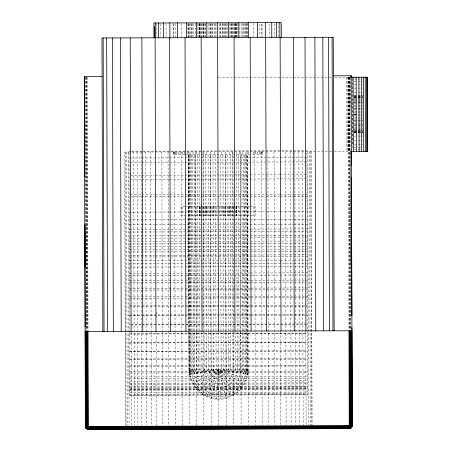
<?xml version="1.0" encoding="UTF-8"?>
<svg xmlns="http://www.w3.org/2000/svg" width="452" height="452" viewBox="0 0 452 452"><rect width="100%" height="100%" fill="white"/><g stroke="black" fill="none" stroke-linecap="round" stroke-linejoin="round"><path stroke-width="0.34" stroke-dasharray="2.26 1.69" d="M188.879 332.44L188.992 369.792L248.238 369.617C248.487 386.302 232.927 400.856 216.265 399.161C201.711 398.184 188.213 384.737 189.631 369.792L189.518 332.44M188.992 369.792L189.484 374.657L218.615 369.708L247.775 374.482L247.38 154.652M245.481 154.657L246.125 369.623C245.73 384.889 231.949 398.353 216.451 396.771C203.168 395.879 190.484 383.505 192.14 369.787L192.027 332.429M216.265 399.161L218.615 369.708L246.594 379.217M189.094 332.44L189.202 369.792C190.326 385.844 204.49 400.15 221.073 398.342C235.695 397.331 247.34 384.076 247.6 369.617L246.956 154.652M243.216 154.663L243.865 369.629C243.295 383.556 230.87 395.907 216.638 394.449C204.688 393.658 192.439 382.245 194.772 369.776L194.665 332.423M189.631 369.792L190.275 374.522L191.1 369.787L190.987 332.435M196.241 332.418L196.354 369.776C198.021 398.348 239.379 398.223 240.871 369.64L240.227 154.669M199.874 332.406L199.987 369.764C201.524 393.619 235.848 393.517 237.243 369.651L237.13 332.293M246.125 369.623L246.978 374.352L248.024 369.617M204.044 332.395L204.151 369.747C204.959 388.11 232.379 388.031 233.074 369.663L232.961 332.31M208.626 332.378L208.739 369.736C209.327 382.262 227.977 382.206 228.492 369.674L228.379 332.322M223.514 332.339L223.627 369.691C223.565 375.968 213.706 375.996 213.604 369.719L213.491 332.367M211.446 398.376L218.615 369.708L244.645 383.691M194.772 369.776L197.106 373.363L198.1 369.77L197.987 332.412M190.264 369.792L191.846 374.256L193.366 369.781L193.253 332.429M243.865 369.629L245.413 374.098L246.967 369.623M206.824 396.805L218.615 369.708L241.989 387.788M240.871 369.64L243.108 373.719L245.091 369.629L244.447 154.657M192.14 369.787L194.145 373.866L196.354 369.776M237.243 369.651L240.142 373.233L242.453 369.634L242.34 332.282M202.524 394.494L218.615 369.708L238.696 391.387M197.106 373.363L199.987 369.764M233.074 369.663L236.588 372.651L239.131 369.646L239.018 332.288M198.665 391.505L218.615 369.708L234.854 394.398M228.492 369.674L232.543 371.985L235.221 369.657L235.108 332.299M204.151 369.747L200.66 372.759L198.1 369.77M195.349 387.923L218.615 369.708L230.565 396.732M223.627 369.691L228.113 371.261L230.825 369.668L230.718 332.316M208.739 369.736L204.7 372.069L204.553 369.747L200.66 372.759L202.01 369.759L201.897 332.401M192.671 383.85L218.615 369.708L225.955 398.331M213.604 369.719L209.123 371.318L209.022 369.736L204.7 372.069L206.4 369.742L206.287 332.389M190.693 379.386L218.615 369.708L221.141 399.15M228.113 371.261L226.085 369.685L223.429 370.493L221.13 369.696L221.017 332.344M354.108 114.158L358.148 113.718M218.44 77.642L331.214 77.303M334.734 77.292L350.204 77.247L350.3 109.017M354.063 79.049L362.538 79.027M354.074 81.275L362.544 81.253M354.08 84.315L362.555 84.287M354.091 88.089L362.566 88.067M354.108 92.513L362.577 92.49M354.114 95.784L362.589 95.756M354.114 95.92L362.589 95.892M354.119 96.186L362.589 96.157M354.119 96.581L362.589 96.553M354.119 97.107L362.594 97.078M354.119 97.474L362.594 97.446M354.119 97.751L362.594 97.728M354.125 98.519L362.594 98.491M354.125 99.4L362.6 99.372M354.131 100.389L362.6 100.361M354.131 101.474L362.606 101.451M354.136 102.655L362.606 102.632M354.136 102.847L362.611 102.819M354.142 103.92L362.611 103.898M354.142 105.26L362.617 105.237M354.148 106.666L362.623 106.638M354.153 108.124L362.623 108.101M354.153 108.503L362.628 108.474M354.159 109.633L362.628 109.604M354.165 111.169L362.634 111.141M354.165 112.729L362.64 112.701M354.17 114.299L362.645 114.271M354.176 115.87L362.645 115.848M354.182 117.43L362.651 117.407M354.187 118.966L362.657 118.944M354.187 120.096L362.662 120.074M354.193 120.475L362.662 120.447M354.193 121.933L362.668 121.904M354.198 123.34L362.668 123.311M354.204 124.679L362.673 124.65M354.204 125.752L362.679 125.729M354.204 125.944L362.679 125.916M354.21 127.125L362.679 127.097M354.215 128.21L362.685 128.187M354.215 129.199L362.69 129.176M354.221 130.08L362.69 130.052M354.221 130.848L362.69 130.82M354.221 131.125L362.696 131.103M354.221 131.492L362.696 131.47M354.227 132.018L362.696 131.995M354.227 132.413L362.696 132.391M354.227 132.679L362.696 132.656M354.227 132.815L362.696 132.786M354.238 136.086L362.707 136.058M354.249 140.51L362.724 140.482M354.261 144.284L362.736 144.261M354.272 147.324L361.329 147.301M354.278 149.55L361.334 149.527M131.125 151.194L129.006 151.2L129.735 395.263L307.642 394.732L306.908 150.669L281.494 150.742M131.826 151.194L142.42 151.16M143.126 151.16L201.722 150.985M202.428 150.979L280.788 150.748M331.508 151.431L124.633 152.053L125.458 425.761M334.31 151.426L350.424 151.375M184.704 154.838L173.534 154.872L173.523 151.906M185.326 154.838L262.403 154.607L262.397 151.64M130.436 158.03L141.024 157.997M141.73 157.997L200.326 157.821M201.033 157.821L279.398 157.584M280.104 157.578L306.931 157.499M130.453 162.449L141.041 162.421M141.747 162.415L200.343 162.24M201.05 162.24L279.409 162.002M280.116 162.002L306.942 161.923M130.487 175.257L141.08 175.223M141.787 175.223L154.494 175.184M155.2 175.178L168.613 175.139M169.319 175.139L200.377 175.043M201.083 175.043L216.615 174.997M217.322 174.992L233.56 174.947M234.266 174.941L279.449 174.805M280.155 174.805L306.981 174.726M130.504 179.365L141.092 179.331M141.798 179.331L154.505 179.291M155.211 179.291L168.624 179.252M169.33 179.246L200.394 179.156M201.1 179.15L216.632 179.105M217.333 179.105L233.571 179.054M234.277 179.054L264.635 178.964M265.341 178.958L279.46 178.919M280.167 178.913L306.993 178.834M130.549 194.716L141.137 194.688M141.843 194.682L154.55 194.648M155.256 194.642L168.669 194.603M169.376 194.603L200.439 194.507M201.146 194.507L216.677 194.456M219.502 194.45L233.622 194.405M234.322 194.405L265.386 194.315M266.092 194.309L279.505 194.27M280.212 194.27L292.919 194.23M293.625 194.23L304.219 194.196M304.925 194.196L307.038 194.185M130.555 196.846L141.143 196.812M141.849 196.812L154.556 196.773M155.262 196.773L168.675 196.727M169.381 196.727L200.445 196.637M201.151 196.631L217.389 196.586M218.096 196.58L233.627 196.535M234.334 196.535L265.392 196.439M266.098 196.439L279.511 196.394M280.217 196.394L292.93 196.354M293.63 196.354L304.224 196.321M304.93 196.321L307.049 196.315M185.1 206.728L181.06 206.739L181.088 215.632L186.032 215.621M185.297 206.728L249.933 206.53M250.244 206.53L255.188 206.513L255.216 215.412L186.343 215.615M129.187 212.157L154.601 212.084M155.307 212.078L169.427 212.039M170.133 212.033L200.49 211.943M201.196 211.943L217.435 211.892M218.141 211.892L233.673 211.847M234.379 211.841L265.443 211.751M266.149 211.745L279.562 211.705M280.268 211.705L292.975 211.666M293.681 211.666L304.269 211.632M304.976 211.632L307.094 211.621M129.21 219.728L154.624 219.649M155.33 219.649L200.513 219.514M201.219 219.508L233.695 219.412M234.402 219.412L265.465 219.316M266.171 219.316L279.585 219.276M280.291 219.271L292.998 219.237M293.704 219.231L304.292 219.203M304.998 219.197L307.117 219.192M129.227 224.797L154.64 224.723M155.347 224.723L233.712 224.486M234.413 224.48L265.477 224.39M266.183 224.39L279.596 224.345M280.302 224.345L293.009 224.305M293.715 224.305L304.309 224.271M305.015 224.271L307.128 224.265M129.238 229.497L154.657 229.424M155.358 229.418L233.724 229.181M234.43 229.181L293.026 229.006M293.732 229.006L304.32 228.972M305.027 228.972L307.145 228.961M129.249 232.04L154.663 231.966M155.369 231.961L233.729 231.729M234.435 231.723L293.032 231.548M293.738 231.548L304.326 231.514M305.032 231.514L307.151 231.509M129.261 235.955L154.674 235.882M155.381 235.876L233.74 235.645M234.447 235.639L293.043 235.464M293.749 235.464L304.343 235.43M305.049 235.43L307.162 235.419M129.266 238.21L154.68 238.131M155.386 238.131L233.752 237.893M234.458 237.893L293.054 237.718M293.755 237.712L304.349 237.684M305.055 237.679L307.174 237.673M129.278 241.549L154.691 241.475M155.398 241.47L233.757 241.238M234.464 241.232L293.06 241.057M293.766 241.057L304.36 241.023M305.06 241.023L307.179 241.018M129.283 243.99L154.697 243.91M155.403 243.91L233.769 243.673M234.475 243.673L293.071 243.498M293.777 243.492L304.365 243.464M305.072 243.458L307.19 243.453M129.289 246.769L154.708 246.696M155.415 246.69L233.774 246.453M234.481 246.453L293.077 246.278M293.783 246.278L304.371 246.244M305.077 246.244L307.196 246.233M129.3 249.606L154.714 249.532M155.42 249.527L233.786 249.295M234.492 249.289L293.088 249.114M293.794 249.114L304.382 249.08M305.089 249.08L307.207 249.075M129.306 252.024L154.725 251.95M155.426 251.945L233.791 251.713M234.498 251.707L293.094 251.532M293.8 251.532L304.388 251.498M305.094 251.498L307.213 251.493M129.317 255.352L154.731 255.273M155.437 255.273L233.803 255.035M234.509 255.035L293.105 254.86M293.811 254.86L304.399 254.826M305.106 254.826L307.224 254.815M129.323 257.064L154.737 256.985M155.443 256.985L233.808 256.747M234.515 256.747L293.111 256.566M293.817 256.566L307.23 256.527M129.334 260.68L233.82 260.363M234.526 260.363L250.052 260.318M250.758 260.312L279.703 260.228M280.409 260.222L293.116 260.188M293.823 260.182L307.241 260.143M129.34 263.702L184.41 263.533M185.117 263.533L233.825 263.386M234.531 263.386L250.063 263.341M250.77 263.335L293.128 263.211M293.834 263.205L307.247 263.166M129.351 267.087L184.416 266.923M185.122 266.917L233.837 266.776M234.543 266.77L250.075 266.725M250.781 266.725L293.139 266.595M293.845 266.595L307.258 266.55M129.374 273.353L184.439 273.189M185.145 273.189L250.092 272.991M250.798 272.991L293.156 272.861M293.862 272.861L307.275 272.822M129.379 275.539L185.857 275.37M186.563 275.364L251.51 275.172M252.216 275.166L294.574 275.042M295.28 275.036L307.281 275.002M129.391 280.619L184.461 280.455M185.167 280.455L250.114 280.257M250.82 280.257L307.298 280.087M129.402 282.562L184.467 282.398M185.173 282.393L250.12 282.201M250.826 282.201L307.303 282.025M129.419 288.495L184.484 288.331M185.19 288.331L250.137 288.133M250.843 288.133L307.32 287.964M129.425 290.105L184.489 289.941M185.196 289.935L250.142 289.743M250.849 289.738L307.326 289.568M129.441 296.93L184.506 296.766M185.213 296.766L250.165 296.568M250.871 296.568L307.349 296.399M129.447 298.224L184.512 298.06M185.218 298.06L250.165 297.862M250.871 297.862L307.349 297.693M129.47 305.834L141.47 305.801M142.177 305.795L184.535 305.671M185.241 305.665L250.188 305.473M250.894 305.467L307.377 305.298M129.47 306.846L141.476 306.812M142.182 306.806L184.54 306.682M185.247 306.676L250.193 306.484M250.9 306.484L307.377 306.309M129.498 315.078L141.499 315.038M142.205 315.038L184.563 314.908M185.269 314.908L200.801 314.863M201.507 314.858L250.216 314.716M250.922 314.711L307.4 314.541M129.498 315.829L141.499 315.795M142.205 315.79L184.563 315.666M185.269 315.66L200.801 315.615M201.507 315.615L250.222 315.468M250.928 315.462L307.405 315.293M130.939 324.485L141.527 324.451M142.233 324.446L200.829 324.27M201.535 324.27L279.895 324.033M280.602 324.033L307.428 323.954M130.939 324.971L141.527 324.937M142.233 324.937L200.829 324.756M201.535 324.756L279.901 324.519M280.607 324.519L307.433 324.44M129.554 333.864L307.456 333.333M129.554 334.068L307.462 333.536M129.583 342.932L307.484 342.401M129.583 343L307.484 342.469M129.605 351.317L307.513 350.78M129.605 351.69L307.513 351.153M129.628 358.99L307.535 358.453M129.634 359.741L307.535 359.21M129.651 365.866L307.552 365.335M129.651 366.544L307.558 366.007M129.667 371.894L307.575 371.363M129.673 373.047L307.575 372.516M129.684 376.974L307.586 376.437M129.69 378.68L307.592 378.149M129.696 381.121L307.603 380.584M129.701 383.449L307.609 382.912M129.707 384.449L307.609 383.912M129.713 386.788L307.62 386.257M129.713 387.375L307.62 386.839M129.718 388.33L307.62 387.799M129.718 389.2L307.626 388.663M129.718 389.341L307.626 388.805M129.724 390.155L307.626 389.618M129.73 392.568L307.637 392.037M129.735 394.229L307.642 393.692M129.735 395.133L307.642 394.596M354.108 114.441L358.153 114.859M230.825 369.668L232.543 371.985M235.221 369.657L236.588 372.651M239.131 369.646L240.142 373.233M193.366 369.781L194.145 373.866M191.1 369.787L191.846 374.256M242.453 369.634L243.108 373.719M245.091 369.629L245.413 374.098M189.202 369.792L189.484 374.657M247.6 369.617L247.775 374.482M352.362 78.654L352.56 144.307M352.006 78.654L352.221 149.957M350.566 166.053L350.865 266.222M349.944 77.179L350.701 329.711M349.549 77.179L350.306 329.711M349.413 77.252L349.633 151.375M349.119 77.179L349.876 329.711M348.661 77.179L349.424 329.717M348.548 77.252L348.774 151.38M348.198 77.179L348.961 329.717M347.644 77.252L347.87 151.38M346.718 77.258L346.938 151.386M311.287 151.493L312.106 425.202M310.677 151.493L311.501 425.202M309.473 151.499L310.292 425.208M307.671 151.505L308.496 425.213M305.829 331.395L306.111 425.219M302.343 151.522L303.162 425.225M298.845 151.527L299.665 424.53M294.828 151.544L295.648 424.547M290.308 151.556L291.128 424.558M285.319 151.573L286.139 424.575M280.223 260.928L280.24 266.573M280.438 331.474L280.715 424.592M278.641 22.606L278.686 36.725M274.697 24.029L274.731 36.742M274.07 151.606L274.889 424.609M269.109 24.046L269.149 36.753M267.878 151.623L268.697 424.626M262.053 24.069L262.092 36.776M262.075 151.64L262.087 154.607M261.505 24.069L261.544 36.781M261.437 151.64L261.448 154.607M261.363 151.64L262.183 424.643M260.488 151.646L260.493 154.612M259.877 24.075L259.911 36.781M259.228 151.646L259.239 154.612M257.674 151.652L257.685 154.618M255.832 151.657L255.843 154.624M254.572 151.663L255.391 424.665M253.555 23.391L253.595 36.804M253.719 151.663L253.725 154.629M253.374 206.519L253.402 215.418M248.736 151.68L248.741 154.646M248.108 206.536L248.137 215.434M247.199 23.408L247.238 36.821M247.538 151.686L248.357 424.688M246.984 23.408L247.029 37.527M246.56 23.408L246.6 36.821M245.928 23.414L245.967 37.533M246.317 154.652L246.978 374.352M245.899 151.691L245.911 154.652M245.086 23.414L245.125 36.827M244.052 23.419L244.091 36.832M244.334 206.547L244.357 215.446M243.718 23.419L243.758 36.832M242.82 23.419L242.865 36.832M242.865 151.697L242.877 154.663M241.413 23.425L241.453 36.838M241.809 154.669L242.34 331.576M240.311 151.708L240.848 330.18M240.848 330.887L241.131 424.71M239.831 23.431L239.871 36.844M239.91 206.558L239.939 215.457M239.65 151.708L239.662 154.674M238.486 154.674L239.018 331.587M237.763 23.436L237.808 36.849M236.204 23.442L236.243 36.855M236.594 154.68L237.125 331.593M236.091 23.442L236.13 37.561M236.639 206.57L236.667 215.468M235.955 23.442L235.995 36.855M236.503 206.57L236.532 215.468M236.277 151.719L236.289 154.68M235.69 23.442L235.735 37.561M236.238 206.57L236.266 215.468M235.294 23.442L235.334 36.855M235.842 206.575L235.871 215.468M234.769 23.447L234.814 37.567M234.119 23.447L234.221 36.861M233.356 23.447L233.396 36.861M233.904 206.581L233.91 208.632M232.944 151.725L233.481 330.203M233.481 330.909L233.763 424.733M232.475 23.453L232.514 36.866M233.023 206.581L233.051 215.48M232.774 151.731L232.786 154.691M232.034 23.453L232.074 36.866M232.43 154.691L232.961 331.604M231.486 23.453L231.526 36.866M232.034 206.587L232.062 215.48M231.317 23.459L231.356 36.872M230.396 23.459L230.435 36.872M230.949 206.587L230.972 215.485M229.785 23.459L229.825 36.872M230.181 154.703L230.712 331.61M229.769 206.592L229.791 215.485M229.576 206.592L229.605 215.485M229.164 151.736L229.175 154.703M228.503 206.598L228.531 215.491M227.452 23.47L227.492 36.883M227.848 154.708L228.379 331.615M226.61 23.47L226.65 36.883M227.164 206.598L227.186 215.497M225.209 23.476L225.249 36.889M225.757 206.604L225.785 215.497M225.475 151.748L226.299 425.485M225.045 23.476L225.085 36.889M225.441 154.714L225.972 331.621M225.972 332.327L226.085 369.685M224.531 23.476L224.571 36.889M223.746 23.481L223.791 36.894M224.299 206.609L224.328 215.502M223.921 206.609L223.949 215.502M222.587 23.481L222.627 36.894M222.977 154.725L223.508 331.632M222.243 23.481L222.288 37.601M222.796 206.615L222.819 215.508M221.734 151.759L221.74 154.725M220.706 23.487L220.745 36.9M221.254 206.615L221.282 215.514M220.09 23.487L220.13 36.906M220.486 154.731L221.017 331.638M219.147 23.493L219.186 36.906M219.695 206.62L219.723 215.519M218.502 332.35L218.779 425.479M216.005 23.504L216.045 36.917M216.553 206.632L216.581 215.525M215.062 23.504L215.101 36.917M215.451 154.748L215.988 331.655M215.988 332.361L216.101 369.713L213.802 370.521L213.751 369.719L209.123 371.318L211.14 369.73L211.033 332.373M214.44 23.504L214.485 36.923M214.994 206.637L215.022 215.531M214.186 151.782L214.197 154.748M212.903 23.51L212.943 36.923M213.457 206.643L213.48 215.536M212.564 23.51L212.604 36.928M212.96 154.753L213.491 331.661M212.327 206.643L212.355 215.542M211.4 23.515L211.44 36.928M211.948 206.643L211.977 215.542M210.615 23.521L210.655 36.934M210.101 23.521L210.14 36.934M210.496 154.759L211.027 331.666M210.446 151.793L211.265 425.53M209.943 23.521L209.982 36.934M210.491 206.649L210.519 215.547M208.536 23.527L208.575 36.94M209.084 206.654L209.112 215.547M208.089 154.765L208.621 331.678M207.745 206.66L207.773 215.553M206.75 151.804L206.762 154.77M206.671 206.66L206.7 215.559M205.931 23.532L205.971 36.945M206.485 206.66L206.507 215.559M205.361 23.532L205.4 36.945M205.756 154.776L206.287 331.683M204.75 23.538L204.79 36.951M205.304 206.666L205.327 215.559M203.829 23.538L203.869 36.951M203.666 23.538L203.705 36.951M204.214 206.666L204.242 215.564M203.112 23.544L203.151 36.957M203.507 154.782L204.038 331.689M202.677 23.544L202.716 36.957M203.14 151.815L203.151 154.782M203.225 206.671L203.253 215.564M202.976 151.815L203.513 330.293M203.513 331L203.801 425.524M201.795 23.544L201.835 36.957M202.343 206.671L202.372 215.57M200.97 23.549L201.067 37.669M200.377 23.549L200.417 36.962M199.857 23.549L199.897 37.669M200.405 206.683L200.434 215.576M199.456 23.549L199.496 36.968M200.01 206.683L200.033 215.576M199.191 23.555L199.236 37.674M199.637 151.827L199.648 154.793M199.744 206.683L199.767 215.576M199.061 23.555L199.1 36.968M199.609 206.683L199.637 215.576M198.948 23.555L198.987 36.968M199.343 154.793L199.874 331.7M197.383 23.561L197.422 36.974M197.451 154.799L197.982 331.706M196.27 151.838L196.275 154.804M196.337 206.694L196.366 215.587M195.315 23.566L195.354 36.979M195.71 154.804L196.241 331.712M195.609 151.838L196.145 331.723M196.151 332.429L196.428 425.547M193.733 23.566L193.778 36.985M194.128 154.81L194.659 331.717M193.055 151.849L193.06 154.81M192.326 23.572L192.366 36.985M192.721 154.816L193.253 331.723M191.433 23.577L191.473 36.991M191.919 206.705L191.942 215.598M191.1 23.577L191.139 36.991M191.49 154.816L192.027 331.728M190.06 23.577L190.106 37.697M190.456 154.821L190.987 331.728M190.021 151.855L190.026 154.821M189.224 23.583L189.264 36.996M189.62 154.821L190.151 331.734M190.151 332.435L190.275 374.522M188.591 23.583L188.631 37.702M188.981 154.827L189.512 331.734M188.162 23.583L188.201 37.002M188.557 154.827L189.089 331.734M188.382 151.861L188.919 330.339M188.919 331.039L189.207 425.569M187.947 23.589L187.992 37.002M188.343 154.827L188.874 331.734M188.139 206.717L188.168 215.61M187.184 151.866L187.196 154.833M184.574 151.872L184.58 154.838M182.874 206.733L182.902 215.627M182.201 151.878L182.212 154.844M181.591 23.606L181.631 37.019M181.348 151.883L181.89 331.768M181.89 332.474L182.173 425.592M180.088 151.889L180.094 154.85M178.246 151.895L178.252 154.855M176.692 151.895L176.698 154.861M175.274 23.623L175.319 37.742M175.432 151.9L175.444 154.867M174.557 151.9L175.088 330.378M175.093 331.084L175.376 425.609M174.483 151.906L174.489 154.867M173.647 23.628L173.687 37.748M173.845 151.906L173.85 154.872M173.099 23.628L173.139 37.047M168.042 151.923L168.579 330.395M168.579 331.101L168.862 425.631M166.042 23.651L166.082 37.064M161.85 151.94L162.387 330.418M162.387 331.124L162.675 425.648M160.454 23.668L160.494 36.375M156.505 23.679L156.539 36.386M156.505 312.095L156.522 317.733M156.567 332.548L156.844 425.665M150.601 151.974L151.137 330.452M151.137 331.158L151.42 425.682M145.612 151.991L146.431 425.699M141.092 152.002L141.917 425.711M137.075 152.013L137.894 425.722M133.577 152.025L134.402 425.733M131.17 331.921L131.453 425.744M128.249 152.041L129.069 425.75M126.447 152.047L127.272 425.756M125.238 152.053L126.063 425.761M87.27 77.258L88.033 330.502M86.807 77.264L87.569 330.502M86.355 77.264L87.117 330.502M85.925 77.264L86.688 330.502M85.53 77.264L86.287 330.508M85.315 123.825L85.614 223.989M85.88 312.168L85.936 330.508"/><path stroke-width="0.68" d="M333.373 75.817L351.159 75.761L352.21 425.643L351.893 426.987L349.249 425.648L349.718 428.581L351.323 427.716M352.176 426.106L349.249 425.648L350.995 428.044L352.176 426.106L351.882 327.593M87.863 429.366L88.321 426.434L85.394 426.908L85.682 427.79L88.321 426.434L87.411 429.259L87.863 429.366L349.718 428.581M87.869 429.327L86.982 429.084L88.321 426.434L85.501 427.36L85.213 331.559M86.603 428.807L88.321 426.434L85.925 428.185L86.982 429.084M86.23 428.536L88.321 426.434M102.095 76.512L84.304 76.563L85.394 426.908M350.91 77.247L367.476 77.196L367.696 151.324L350.82 151.375M85.072 331.559L351.927 330.757M85.355 426.445L352.21 425.643M350.17 428.468L349.249 425.648L352.068 426.558M350.599 428.287L349.249 425.648L351.65 427.389M349.249 425.648L351.351 427.739M85.953 428.163L86.253 428.513M85.716 427.773L85.925 428.185M85.643 427.315L86.671 428.722L88.326 429.253L350.125 428.332L351.532 427.304L352.068 425.643L351.78 330.762M367.216 77.196L367.442 151.324M366.459 77.196L366.679 151.324M365.21 77.202L365.436 151.33M363.51 77.207L363.73 151.335M361.397 77.213L361.617 151.341M358.916 77.219L359.142 151.347M356.142 77.23L356.362 151.358M353.131 77.241L353.357 151.363M352.65 77.241L352.65 77.699M351.125 75.761L351.131 77.173M351.351 151.239L351.396 165.347M351.43 177.342L351.848 315.598M351.018 75.761L351.023 77.173M351.244 151.239L351.283 165.347M351.43 213.316L351.735 315.598M351.063 151.239L351.108 165.347M351.43 272.573L351.56 315.598M351.605 330.762L351.888 425.643L351.119 427.513L349.255 428.293L87.513 428.948L86.185 427.993L85.677 426.445L85.394 331.559M351.362 330.762L351.645 425.643L350.95 427.343L349.255 428.05L87.586 428.716L86.383 427.852L85.92 426.439L85.637 331.559M351.057 330.762L351.345 425.643L350.735 427.129L349.255 427.75L87.677 428.428L86.626 427.671L86.225 426.439L85.936 331.559M350.707 330.762L350.989 425.648L350.481 426.88L349.255 427.394L87.784 428.095L86.914 427.462L86.575 426.439L86.292 331.559M350.306 330.762L350.594 425.648L350.204 426.598L349.249 426.999L87.908 427.716L86.976 426.439L86.688 331.559M349.876 330.768L350.164 425.648L349.249 426.569L88.038 427.309L87.405 426.439L87.117 331.553M349.424 330.768L349.712 425.648L349.249 426.117L88.18 426.874L87.857 426.434L87.569 331.553M348.961 330.768L349.255 428.615L88.326 429.4L88.033 331.553M334.135 330.813L333.254 37.267L101.977 37.962L102.858 331.508M332.079 37.273L332.96 330.819M328.57 37.284L329.452 330.824M322.807 37.301L323.688 330.841M314.897 37.324L315.778 330.87M305.01 37.352L305.891 330.898M293.342 37.392L294.224 330.932M281.297 37.426L281.251 22.6L153.895 22.984L153.94 37.81M280.133 37.431L281.02 330.971M279.828 22.606L279.873 37.431M276.63 22.611L276.675 37.437M271.742 22.628L271.788 37.454M265.652 37.471L266.539 331.017M265.307 22.645L265.352 37.471M257.51 22.673L257.55 37.499M250.193 37.522L251.08 331.062M248.566 22.696L248.611 37.522M238.741 22.73L238.786 37.556M234.074 37.567L234.955 331.113M228.311 22.758L228.356 37.584M217.57 22.792L218.497 331.158M206.835 22.826L206.88 37.652M201.157 37.669L202.044 331.209M196.405 22.854L196.445 37.68M186.574 22.882L186.619 37.708M185.037 37.714L185.919 331.259M177.636 22.911L177.681 37.736M169.839 22.933L169.884 37.759M169.579 37.759L170.46 331.305M163.404 22.956L163.449 37.782M158.516 22.967L158.562 37.793M155.313 22.979L155.358 37.804M155.098 37.804L155.98 331.35M154.307 26.51L154.341 37.804M141.888 37.844L142.77 331.389M130.221 37.878L131.103 331.423M120.334 37.911L121.215 331.452M112.429 37.934L113.311 331.474M106.661 37.951L107.542 331.491M103.158 37.962L104.039 331.502M84.626 76.563L84.75 117.475M85.072 224.695L85.202 267.725M84.451 76.563L84.75 176.732M84.891 224.7L85.202 326.982"/></g></svg>
